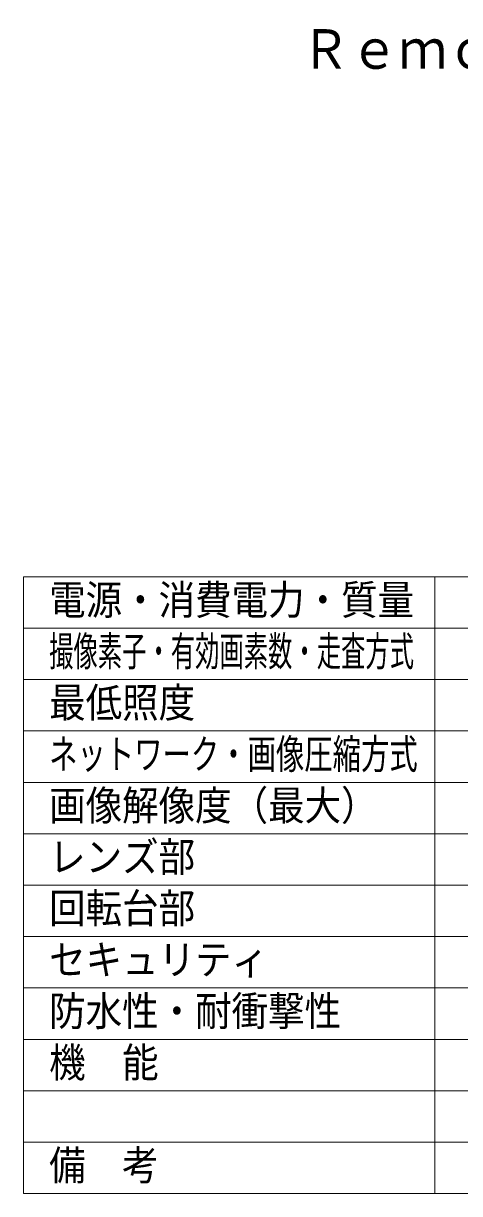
# Model space of a CAD drawing. Units: millimetres on the paper. Extents: x -62 to 64, y -58 to 59.
# Drawn here: x -62.5 to -20.1, y -54.6 to 59.2 of the extents above; entities that cross this region are included whole.
import ezdxf
from ezdxf.enums import TextEntityAlignment as Align

# ---------------------------------------------------------------- set-up
doc = ezdxf.new("R2010")
doc.units = ezdxf.units.MM
doc.layers.add('0-0_MOJI1', color=7, linetype='Continuous')
doc.layers.add('0-1_WAKU', color=4, linetype='Continuous', lineweight=9)
doc.styles.add('ＭＳ ゴシック', font='')
doc.styles.get('ＭＳ ゴシック').set_extended_font_data('MS Gothic')

msp = doc.modelspace()

# ---------------------------------------------------------------- linework, layer by layer
at = {"layer": '0-1_WAKU', "color": 3}
for p, q in [((-62.5, -54.6), (-62.5, 5.4)), ((-62.5, 5.4), (62.5, 5.4)), ((-22.5, -54.6), (-22.5, 5.4)), ((-62.5, -54.6), (62.5, -54.6))]:
    msp.add_line(p, q, dxfattribs=at)
at = {"layer": '0-1_WAKU'}
for p, q in [((-62.5, 0.4), (62.5, 0.4)), ((-62.5, -4.6), (62.5, -4.6)), ((62.5, -9.6), (-62.5, -9.6)), ((62.5, -14.6), (-62.5, -14.6)), ((62.5, -19.6), (-62.5, -19.6)), ((-62.5, -24.6), (62.5, -24.6)), ((-62.5, -29.6), (62.5, -29.6)), ((-62.5, -34.6), (62.5, -34.6)), ((-62.5, -39.6), (62.5, -39.6)), ((-62.5, -44.6), (62.5, -44.6)), ((-62.5, -49.6), (62.5, -49.6))]:
    msp.add_line(p, q, dxfattribs=at)

# ---------------------------------------------------------------- texts
at = {"layer": '0-0_MOJI1', "style": 'ＭＳ ゴシック'}
for s, height, width, p in [('Ｒｅｍｏ専用 ２ＭＰ 屋外 ＰＴＺカメラ', 3.849, 0.9, (-35.5, 53.66)), ('電源・消費電力・質量', 2.889, 0.9, (-60, 0.845)), ('撮像素子・有効画素数・走査方式', 2.889, 0.6, (-60, -4.155)), ('最低照度', 2.889, 0.9, (-60, -9.155)), ('ネットワーク・画像圧縮方式', 2.886, 0.7, (-60, -14.155)), ('画像解像度（最大）', 2.889, 0.9, (-60, -19.155)), ('レンズ部', 2.889, 0.9, (-60, -24.155)), ('回転台部', 2.889, 0.9, (-60, -29.155)), ('セキュリティ', 2.889, 0.9, (-60, -34.155)), ('防水性・耐衝撃性', 2.889, 0.9, (-60, -39.155)), ('機\u3000能', 2.889, 0.9, (-60, -44.155)), ('備\u3000考', 2.889, 0.9, (-60, -54.155))]:
    msp.add_text(s, height=height, dxfattribs=dict(at, width=width)).set_placement(p, align=Align.BOTTOM_LEFT)

doc.saveas('drawing.dxf')
